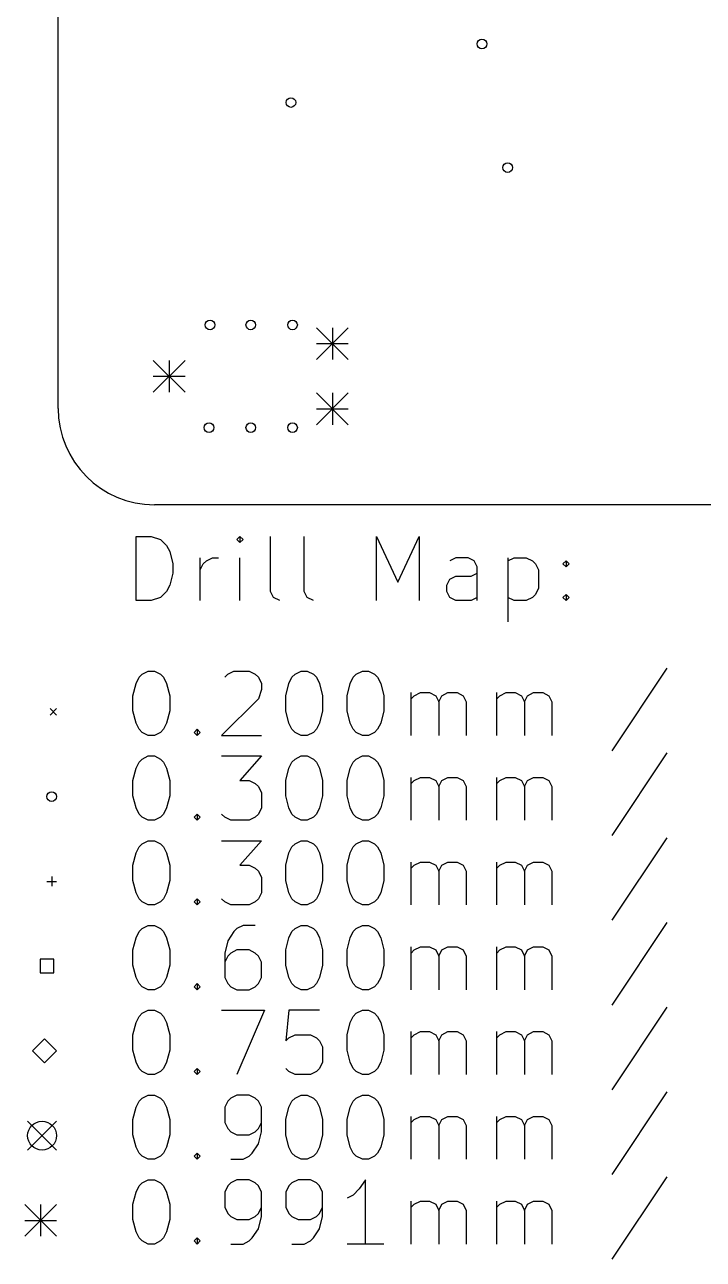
# Model space of a CAD drawing. Extents: x 105 to 191.5, y -143.8 to -66.
# Drawn here: x 104.96 to 126.09, y -143.5 to -105.05 of the extents above; entities that cross this region are included whole.
import ezdxf

# ---------------------------------------------------------------- set-up
doc = ezdxf.new("R2010")
doc.units = 0
doc.layers.add('BLACK', color=7, linetype='CONTINUOUS')

msp = doc.modelspace()

# ---------------------------------------------------------------- linework, layer by layer
at = {"layer": 'BLACK', "linetype": 'CONTINUOUS'}
for p, q in [((106, -117), (106, -69)), ((114.044, -114.488), (115.035, -115.48)), ((115.035, -114.488), (114.044, -115.48)), ((114.54, -114.488), (114.54, -115.48)), ((114.044, -114.984), (115.035, -114.984)), ((108.965, -115.504), (109.956, -116.495)), ((109.956, -115.504), (108.965, -116.495)), ((109.46, -115.504), (109.46, -116.495)), ((108.965, -116), (109.956, -116)), ((114.044, -116.52), (115.035, -117.511)), ((115.035, -116.52), (114.044, -117.511)), ((114.54, -116.52), (114.54, -117.511)), ((114.044, -117.016), (115.035, -117.016)), ((142.3, -120), (109, -120)), ((108.426, -122.985), (108.426, -120.985)), ((108.426, -120.985), (108.902, -120.985)), ((108.902, -120.985), (109.188, -121.08)), ((109.188, -121.08), (109.379, -121.27)), ((111.664, -120.985), (111.569, -121.08)), ((111.569, -121.08), (111.664, -121.175)), ((111.76, -121.08), (111.664, -120.985)), ((111.664, -120.985), (111.664, -121.175)), ((111.664, -121.175), (111.76, -121.08)), ((112.617, -122.699), (112.617, -120.985)), ((113.664, -122.699), (113.664, -120.985)), ((115.912, -122.985), (115.912, -120.985)), ((115.912, -120.985), (116.579, -122.413)), ((116.579, -122.413), (117.245, -120.985)), ((117.245, -120.985), (117.245, -122.985)), ((109.379, -121.27), (109.474, -121.461)), ((109.474, -121.461), (109.569, -121.842)), ((109.569, -121.842), (109.569, -122.128)), ((110.426, -122.985), (110.426, -121.651)), ((110.426, -122.032), (110.521, -121.842)), ((110.521, -121.842), (110.617, -121.747)), ((110.617, -121.747), (110.807, -121.651)), ((110.807, -121.651), (110.998, -121.651)), ((111.664, -122.985), (111.664, -121.651)), ((118.388, -121.651), (118.198, -121.747)), ((118.769, -121.651), (118.388, -121.651)), ((118.96, -121.747), (118.769, -121.651)), ((119.055, -121.937), (118.96, -121.747)), ((120.007, -121.651), (120.007, -123.651)), ((120.007, -121.747), (120.198, -121.651)), ((120.198, -121.651), (120.579, -121.651)), ((120.579, -121.651), (120.769, -121.747)), ((120.769, -121.747), (120.864, -121.842)), ((120.864, -121.842), (120.96, -122.032)), ((121.721, -121.842), (121.817, -121.747)), ((121.817, -121.937), (121.721, -121.842)), ((121.817, -121.747), (121.912, -121.842)), ((121.817, -121.747), (121.817, -121.937)), ((121.912, -121.842), (121.817, -121.937)), ((109.569, -122.128), (109.474, -122.509)), ((118.198, -122.318), (118.388, -122.223)), ((118.388, -122.223), (118.864, -122.223)), ((118.864, -122.223), (119.055, -122.128)), ((119.055, -122.985), (119.055, -121.937)), ((120.96, -122.032), (120.96, -122.604)), ((109.474, -122.509), (109.379, -122.699)), ((118.102, -122.509), (118.198, -122.318)), ((118.102, -122.699), (118.102, -122.509)), ((120.96, -122.604), (120.864, -122.794)), ((108.902, -122.985), (108.426, -122.985)), ((109.188, -122.89), (108.902, -122.985)), ((109.379, -122.699), (109.188, -122.89)), ((112.712, -122.89), (112.617, -122.699)), ((112.902, -122.985), (112.712, -122.89)), ((113.76, -122.89), (113.664, -122.699)), ((113.95, -122.985), (113.76, -122.89)), ((118.198, -122.89), (118.102, -122.699)), ((118.388, -122.985), (118.198, -122.89)), ((118.864, -122.985), (118.388, -122.985)), ((119.055, -122.89), (118.864, -122.985)), ((120.198, -122.985), (120.007, -122.89)), ((120.579, -122.985), (120.198, -122.985)), ((120.769, -122.89), (120.579, -122.985)), ((120.864, -122.794), (120.769, -122.89)), ((121.721, -122.89), (121.817, -122.794)), ((121.817, -122.985), (121.721, -122.89)), ((121.817, -122.794), (121.912, -122.89)), ((121.817, -122.794), (121.817, -122.985)), ((121.912, -122.89), (121.817, -122.985)), ((108.521, -125.375), (108.617, -125.28)), ((108.617, -125.28), (108.807, -125.185)), ((108.807, -125.185), (108.998, -125.185)), ((108.998, -125.185), (109.188, -125.28)), ((109.188, -125.28), (109.283, -125.375)), ((111.188, -125.375), (111.283, -125.28)), ((111.283, -125.28), (111.474, -125.185)), ((111.474, -125.185), (111.95, -125.185)), ((111.95, -125.185), (112.14, -125.28)), ((112.14, -125.28), (112.236, -125.375)), ((113.283, -125.375), (113.379, -125.28)), ((113.379, -125.28), (113.569, -125.185)), ((113.569, -125.185), (113.76, -125.185)), ((113.76, -125.185), (113.95, -125.28)), ((113.95, -125.28), (114.045, -125.375)), ((115.188, -125.375), (115.283, -125.28)), ((115.283, -125.28), (115.474, -125.185)), ((115.474, -125.185), (115.664, -125.185)), ((115.664, -125.185), (115.855, -125.28)), ((115.855, -125.28), (115.95, -125.375)), ((124.96, -125.09), (123.245, -127.661)), ((108.331, -125.947), (108.426, -125.566)), ((108.426, -125.566), (108.521, -125.375)), ((109.283, -125.375), (109.379, -125.566)), ((109.379, -125.566), (109.474, -125.947)), ((112.236, -125.375), (112.331, -125.566)), ((112.331, -125.566), (112.331, -125.756)), ((113.093, -125.947), (113.188, -125.566)), ((113.188, -125.566), (113.283, -125.375)), ((114.045, -125.375), (114.14, -125.566)), ((114.14, -125.566), (114.236, -125.947)), ((114.998, -125.947), (115.093, -125.566)), ((115.093, -125.566), (115.188, -125.375)), ((115.95, -125.375), (116.045, -125.566)), ((116.045, -125.566), (116.14, -125.947)), ((108.331, -126.423), (108.331, -125.947)), ((109.474, -125.947), (109.474, -126.423)), ((112.236, -126.042), (111.093, -127.185)), ((112.331, -125.756), (112.236, -126.042)), ((113.093, -126.423), (113.093, -125.947)), ((114.236, -125.947), (114.236, -126.423)), ((114.998, -126.423), (114.998, -125.947)), ((116.14, -125.947), (116.14, -126.423)), ((116.998, -127.185), (116.998, -125.851)), ((116.998, -126.042), (117.093, -125.947)), ((117.093, -125.947), (117.283, -125.851)), ((117.283, -125.851), (117.569, -125.851)), ((117.569, -125.851), (117.76, -125.947)), ((117.76, -125.947), (117.855, -126.137)), ((117.855, -126.137), (117.95, -125.947)), ((117.95, -125.947), (118.14, -125.851)), ((118.14, -125.851), (118.426, -125.851)), ((118.426, -125.851), (118.617, -125.947)), ((118.617, -125.947), (118.712, -126.137)), ((119.664, -127.185), (119.664, -125.851)), ((119.664, -126.042), (119.76, -125.947)), ((119.76, -125.947), (119.95, -125.851)), ((119.95, -125.851), (120.236, -125.851)), ((120.236, -125.851), (120.426, -125.947)), ((120.426, -125.947), (120.521, -126.137)), ((120.521, -126.137), (120.617, -125.947)), ((120.617, -125.947), (120.807, -125.851)), ((120.807, -125.851), (121.093, -125.851)), ((121.093, -125.851), (121.283, -125.947)), ((121.283, -125.947), (121.379, -126.137)), ((105.75, -126.35), (105.95, -126.55)), ((105.95, -126.35), (105.75, -126.55)), ((108.426, -126.804), (108.331, -126.423)), ((109.474, -126.423), (109.379, -126.804)), ((113.188, -126.804), (113.093, -126.423)), ((114.236, -126.423), (114.14, -126.804)), ((115.093, -126.804), (114.998, -126.423)), ((116.14, -126.423), (116.045, -126.804)), ((117.855, -126.137), (117.855, -127.185)), ((118.712, -126.137), (118.712, -127.185)), ((120.521, -126.137), (120.521, -127.185)), ((121.379, -126.137), (121.379, -127.185)), ((108.521, -126.994), (108.426, -126.804)), ((109.379, -126.804), (109.283, -126.994)), ((113.283, -126.994), (113.188, -126.804)), ((114.14, -126.804), (114.045, -126.994)), ((115.188, -126.994), (115.093, -126.804)), ((116.045, -126.804), (115.95, -126.994)), ((108.617, -127.09), (108.521, -126.994)), ((108.807, -127.185), (108.617, -127.09)), ((108.998, -127.185), (108.807, -127.185)), ((109.188, -127.09), (108.998, -127.185)), ((109.283, -126.994), (109.188, -127.09)), ((110.236, -127.09), (110.331, -126.994)), ((110.331, -127.185), (110.236, -127.09)), ((110.331, -126.994), (110.426, -127.09)), ((110.331, -126.994), (110.331, -127.185)), ((110.426, -127.09), (110.331, -127.185)), ((111.093, -127.185), (112.331, -127.185)), ((113.379, -127.09), (113.283, -126.994)), ((113.569, -127.185), (113.379, -127.09)), ((113.76, -127.185), (113.569, -127.185)), ((113.95, -127.09), (113.76, -127.185)), ((114.045, -126.994), (113.95, -127.09)), ((115.283, -127.09), (115.188, -126.994)), ((115.474, -127.185), (115.283, -127.09)), ((115.664, -127.185), (115.474, -127.185)), ((115.855, -127.09), (115.664, -127.185)), ((115.95, -126.994), (115.855, -127.09)), ((108.426, -128.206), (108.521, -128.015)), ((108.521, -128.015), (108.617, -127.92)), ((108.617, -127.92), (108.807, -127.825)), ((108.807, -127.825), (108.998, -127.825)), ((108.998, -127.825), (109.188, -127.92)), ((109.188, -127.92), (109.283, -128.015)), ((109.283, -128.015), (109.379, -128.206)), ((111.093, -127.825), (112.331, -127.825)), ((112.331, -127.825), (111.664, -128.587)), ((113.188, -128.206), (113.283, -128.015)), ((113.283, -128.015), (113.379, -127.92)), ((113.379, -127.92), (113.569, -127.825)), ((113.569, -127.825), (113.76, -127.825)), ((113.76, -127.825), (113.95, -127.92)), ((113.95, -127.92), (114.045, -128.015)), ((114.045, -128.015), (114.14, -128.206)), ((115.093, -128.206), (115.188, -128.015)), ((115.188, -128.015), (115.283, -127.92)), ((115.283, -127.92), (115.474, -127.825)), ((115.474, -127.825), (115.664, -127.825)), ((115.664, -127.825), (115.855, -127.92)), ((115.855, -127.92), (115.95, -128.015)), ((115.95, -128.015), (116.045, -128.206)), ((124.96, -127.73), (123.245, -130.301)), ((108.331, -128.587), (108.426, -128.206)), ((109.379, -128.206), (109.474, -128.587)), ((113.093, -128.587), (113.188, -128.206)), ((114.14, -128.206), (114.236, -128.587)), ((114.998, -128.587), (115.093, -128.206)), ((116.045, -128.206), (116.14, -128.587)), ((108.331, -129.063), (108.331, -128.587)), ((109.474, -128.587), (109.474, -129.063)), ((111.664, -128.587), (111.95, -128.587)), ((111.95, -128.587), (112.14, -128.682)), ((112.14, -128.682), (112.236, -128.777)), ((112.236, -128.777), (112.331, -128.968)), ((113.093, -129.063), (113.093, -128.587)), ((114.236, -128.587), (114.236, -129.063)), ((114.998, -129.063), (114.998, -128.587)), ((116.14, -128.587), (116.14, -129.063)), ((116.998, -129.825), (116.998, -128.491)), ((116.998, -128.682), (117.093, -128.587)), ((117.093, -128.587), (117.283, -128.491)), ((117.283, -128.491), (117.569, -128.491)), ((117.569, -128.491), (117.76, -128.587)), ((117.76, -128.587), (117.855, -128.777)), ((117.855, -128.777), (117.95, -128.587)), ((117.855, -128.777), (117.855, -129.825)), ((117.95, -128.587), (118.14, -128.491)), ((118.14, -128.491), (118.426, -128.491)), ((118.426, -128.491), (118.617, -128.587)), ((118.617, -128.587), (118.712, -128.777)), ((118.712, -128.777), (118.712, -129.825)), ((119.664, -129.825), (119.664, -128.491)), ((119.664, -128.682), (119.76, -128.587)), ((119.76, -128.587), (119.95, -128.491)), ((119.95, -128.491), (120.236, -128.491)), ((120.236, -128.491), (120.426, -128.587)), ((120.426, -128.587), (120.521, -128.777)), ((120.521, -128.777), (120.617, -128.587)), ((120.521, -128.777), (120.521, -129.825)), ((120.617, -128.587), (120.807, -128.491)), ((120.807, -128.491), (121.093, -128.491)), ((121.093, -128.491), (121.283, -128.587)), ((121.283, -128.587), (121.379, -128.777)), ((121.379, -128.777), (121.379, -129.825)), ((108.426, -129.444), (108.331, -129.063)), ((109.474, -129.063), (109.379, -129.444)), ((112.331, -128.968), (112.331, -129.444)), ((113.188, -129.444), (113.093, -129.063)), ((114.236, -129.063), (114.14, -129.444)), ((115.093, -129.444), (114.998, -129.063)), ((116.14, -129.063), (116.045, -129.444)), ((108.521, -129.634), (108.426, -129.444)), ((109.379, -129.444), (109.283, -129.634)), ((112.331, -129.444), (112.236, -129.634)), ((113.283, -129.634), (113.188, -129.444)), ((114.14, -129.444), (114.045, -129.634)), ((115.188, -129.634), (115.093, -129.444)), ((116.045, -129.444), (115.95, -129.634)), ((108.617, -129.73), (108.521, -129.634)), ((108.807, -129.825), (108.617, -129.73)), ((108.998, -129.825), (108.807, -129.825)), ((109.188, -129.73), (108.998, -129.825)), ((109.283, -129.634), (109.188, -129.73)), ((110.236, -129.73), (110.331, -129.634)), ((110.331, -129.825), (110.236, -129.73)), ((110.331, -129.634), (110.426, -129.73)), ((110.331, -129.634), (110.331, -129.825)), ((110.426, -129.73), (110.331, -129.825)), ((111.188, -129.73), (111.093, -129.634)), ((111.379, -129.825), (111.188, -129.73)), ((111.95, -129.825), (111.379, -129.825)), ((112.14, -129.73), (111.95, -129.825)), ((112.236, -129.634), (112.14, -129.73)), ((113.379, -129.73), (113.283, -129.634)), ((113.569, -129.825), (113.379, -129.73)), ((113.76, -129.825), (113.569, -129.825)), ((113.95, -129.73), (113.76, -129.825)), ((114.045, -129.634), (113.95, -129.73)), ((115.283, -129.73), (115.188, -129.634)), ((115.474, -129.825), (115.283, -129.73)), ((115.664, -129.825), (115.474, -129.825)), ((115.855, -129.73), (115.664, -129.825)), ((115.95, -129.634), (115.855, -129.73)), ((108.426, -130.846), (108.521, -130.655)), ((108.521, -130.655), (108.617, -130.56)), ((108.617, -130.56), (108.807, -130.465)), ((108.807, -130.465), (108.998, -130.465)), ((108.998, -130.465), (109.188, -130.56)), ((109.188, -130.56), (109.283, -130.655)), ((109.283, -130.655), (109.379, -130.846)), ((111.093, -130.465), (112.331, -130.465)), ((112.331, -130.465), (111.664, -131.227)), ((113.188, -130.846), (113.283, -130.655)), ((113.283, -130.655), (113.379, -130.56)), ((113.379, -130.56), (113.569, -130.465)), ((113.569, -130.465), (113.76, -130.465)), ((113.76, -130.465), (113.95, -130.56)), ((113.95, -130.56), (114.045, -130.655)), ((114.045, -130.655), (114.14, -130.846)), ((115.093, -130.846), (115.188, -130.655)), ((115.188, -130.655), (115.283, -130.56)), ((115.283, -130.56), (115.474, -130.465)), ((115.474, -130.465), (115.664, -130.465)), ((115.664, -130.465), (115.855, -130.56)), ((115.855, -130.56), (115.95, -130.655)), ((115.95, -130.655), (116.045, -130.846)), ((124.96, -130.37), (123.245, -132.941)), ((108.331, -131.227), (108.426, -130.846)), ((109.379, -130.846), (109.474, -131.227)), ((113.093, -131.227), (113.188, -130.846)), ((114.14, -130.846), (114.236, -131.227)), ((114.998, -131.227), (115.093, -130.846)), ((116.045, -130.846), (116.14, -131.227)), ((108.331, -131.703), (108.331, -131.227)), ((109.474, -131.227), (109.474, -131.703)), ((111.664, -131.227), (111.95, -131.227)), ((111.95, -131.227), (112.14, -131.322)), ((112.14, -131.322), (112.236, -131.417)), ((112.236, -131.417), (112.331, -131.608)), ((113.093, -131.703), (113.093, -131.227)), ((114.236, -131.227), (114.236, -131.703)), ((114.998, -131.703), (114.998, -131.227)), ((116.14, -131.227), (116.14, -131.703)), ((116.998, -132.465), (116.998, -131.131)), ((116.998, -131.322), (117.093, -131.227)), ((117.093, -131.227), (117.283, -131.131)), ((117.283, -131.131), (117.569, -131.131)), ((117.569, -131.131), (117.76, -131.227)), ((117.76, -131.227), (117.855, -131.417)), ((117.855, -131.417), (117.95, -131.227)), ((117.855, -131.417), (117.855, -132.465)), ((117.95, -131.227), (118.14, -131.131)), ((118.14, -131.131), (118.426, -131.131)), ((118.426, -131.131), (118.617, -131.227)), ((118.617, -131.227), (118.712, -131.417)), ((118.712, -131.417), (118.712, -132.465)), ((119.664, -132.465), (119.664, -131.131)), ((119.664, -131.322), (119.76, -131.227)), ((119.76, -131.227), (119.95, -131.131)), ((119.95, -131.131), (120.236, -131.131)), ((120.236, -131.131), (120.426, -131.227)), ((120.426, -131.227), (120.521, -131.417)), ((120.521, -131.417), (120.617, -131.227)), ((120.521, -131.417), (120.521, -132.465)), ((120.617, -131.227), (120.807, -131.131)), ((120.807, -131.131), (121.093, -131.131)), ((121.093, -131.131), (121.283, -131.227)), ((121.283, -131.227), (121.379, -131.417)), ((121.379, -131.417), (121.379, -132.465)), ((105.65, -131.73), (105.95, -131.73)), ((105.8, -131.58), (105.8, -131.88)), ((108.426, -132.084), (108.331, -131.703)), ((109.474, -131.703), (109.379, -132.084)), ((112.331, -131.608), (112.331, -132.084)), ((113.188, -132.084), (113.093, -131.703)), ((114.236, -131.703), (114.14, -132.084)), ((115.093, -132.084), (114.998, -131.703)), ((116.14, -131.703), (116.045, -132.084)), ((108.521, -132.274), (108.426, -132.084)), ((109.379, -132.084), (109.283, -132.274)), ((112.331, -132.084), (112.236, -132.274)), ((113.283, -132.274), (113.188, -132.084)), ((114.14, -132.084), (114.045, -132.274)), ((115.188, -132.274), (115.093, -132.084)), ((116.045, -132.084), (115.95, -132.274)), ((108.617, -132.37), (108.521, -132.274)), ((108.807, -132.465), (108.617, -132.37)), ((108.998, -132.465), (108.807, -132.465)), ((109.188, -132.37), (108.998, -132.465)), ((109.283, -132.274), (109.188, -132.37)), ((110.236, -132.37), (110.331, -132.274)), ((110.331, -132.465), (110.236, -132.37)), ((110.331, -132.274), (110.426, -132.37)), ((110.331, -132.274), (110.331, -132.465)), ((110.426, -132.37), (110.331, -132.465)), ((111.188, -132.37), (111.093, -132.274)), ((111.379, -132.465), (111.188, -132.37)), ((111.95, -132.465), (111.379, -132.465)), ((112.14, -132.37), (111.95, -132.465)), ((112.236, -132.274), (112.14, -132.37)), ((113.379, -132.37), (113.283, -132.274)), ((113.569, -132.465), (113.379, -132.37)), ((113.76, -132.465), (113.569, -132.465)), ((113.95, -132.37), (113.76, -132.465)), ((114.045, -132.274), (113.95, -132.37)), ((115.283, -132.37), (115.188, -132.274)), ((115.474, -132.465), (115.283, -132.37)), ((115.664, -132.465), (115.474, -132.465)), ((115.855, -132.37), (115.664, -132.465)), ((115.95, -132.274), (115.855, -132.37)), ((124.96, -133.01), (123.245, -135.581)), ((108.426, -133.486), (108.521, -133.295)), ((108.521, -133.295), (108.617, -133.2)), ((108.617, -133.2), (108.807, -133.105)), ((108.807, -133.105), (108.998, -133.105)), ((108.998, -133.105), (109.188, -133.2)), ((109.188, -133.2), (109.283, -133.295)), ((109.283, -133.295), (109.379, -133.486)), ((111.474, -133.295), (111.283, -133.581)), ((111.569, -133.2), (111.474, -133.295)), ((111.76, -133.105), (111.569, -133.2)), ((112.14, -133.105), (111.76, -133.105)), ((113.188, -133.486), (113.283, -133.295)), ((113.283, -133.295), (113.379, -133.2)), ((113.379, -133.2), (113.569, -133.105)), ((113.569, -133.105), (113.76, -133.105)), ((113.76, -133.105), (113.95, -133.2)), ((113.95, -133.2), (114.045, -133.295)), ((114.045, -133.295), (114.14, -133.486)), ((115.093, -133.486), (115.188, -133.295)), ((115.188, -133.295), (115.283, -133.2)), ((115.283, -133.2), (115.474, -133.105)), ((115.474, -133.105), (115.664, -133.105)), ((115.664, -133.105), (115.855, -133.2)), ((115.855, -133.2), (115.95, -133.295)), ((115.95, -133.295), (116.045, -133.486)), ((108.331, -133.867), (108.426, -133.486)), ((109.379, -133.486), (109.474, -133.867)), ((111.283, -133.581), (111.188, -133.962)), ((113.093, -133.867), (113.188, -133.486)), ((114.14, -133.486), (114.236, -133.867)), ((114.998, -133.867), (115.093, -133.486)), ((116.045, -133.486), (116.14, -133.867)), ((116.998, -135.105), (116.998, -133.771)), ((117.093, -133.867), (117.283, -133.771)), ((117.283, -133.771), (117.569, -133.771)), ((117.569, -133.771), (117.76, -133.867)), ((117.95, -133.867), (118.14, -133.771)), ((118.14, -133.771), (118.426, -133.771)), ((118.426, -133.771), (118.617, -133.867)), ((119.664, -135.105), (119.664, -133.771)), ((119.76, -133.867), (119.95, -133.771)), ((119.95, -133.771), (120.236, -133.771)), ((120.236, -133.771), (120.426, -133.867)), ((120.617, -133.867), (120.807, -133.771)), ((120.807, -133.771), (121.093, -133.771)), ((121.093, -133.771), (121.283, -133.867)), ((105.862, -134.158), (105.438, -134.158)), ((105.438, -134.158), (105.438, -134.582)), ((105.862, -134.582), (105.862, -134.158)), ((108.331, -134.343), (108.331, -133.867)), ((109.474, -133.867), (109.474, -134.343)), ((111.188, -133.962), (111.188, -134.724)), ((111.283, -134.057), (111.188, -134.248)), ((111.379, -133.962), (111.283, -134.057)), ((111.569, -133.867), (111.379, -133.962)), ((111.95, -133.867), (111.569, -133.867)), ((112.14, -133.962), (111.95, -133.867)), ((112.236, -134.057), (112.14, -133.962)), ((112.331, -134.248), (112.236, -134.057)), ((113.093, -134.343), (113.093, -133.867)), ((114.236, -133.867), (114.236, -134.343)), ((114.998, -134.343), (114.998, -133.867)), ((116.14, -133.867), (116.14, -134.343)), ((116.998, -133.962), (117.093, -133.867)), ((117.76, -133.867), (117.855, -134.057)), ((117.855, -134.057), (117.95, -133.867)), ((117.855, -134.057), (117.855, -135.105)), ((118.617, -133.867), (118.712, -134.057)), ((118.712, -134.057), (118.712, -135.105)), ((119.664, -133.962), (119.76, -133.867)), ((120.426, -133.867), (120.521, -134.057)), ((120.521, -134.057), (120.617, -133.867)), ((120.521, -134.057), (120.521, -135.105)), ((121.283, -133.867), (121.379, -134.057)), ((121.379, -134.057), (121.379, -135.105)), ((108.426, -134.724), (108.331, -134.343)), ((109.474, -134.343), (109.379, -134.724)), ((112.331, -134.724), (112.331, -134.248)), ((113.188, -134.724), (113.093, -134.343)), ((114.236, -134.343), (114.14, -134.724)), ((115.093, -134.724), (114.998, -134.343)), ((116.14, -134.343), (116.045, -134.724)), ((105.438, -134.582), (105.862, -134.582)), ((108.521, -134.914), (108.426, -134.724)), ((108.617, -135.01), (108.521, -134.914)), ((109.283, -134.914), (109.188, -135.01)), ((109.379, -134.724), (109.283, -134.914)), ((110.236, -135.01), (110.331, -134.914)), ((110.331, -134.914), (110.426, -135.01)), ((110.331, -134.914), (110.331, -135.105)), ((111.188, -134.724), (111.283, -134.914)), ((111.283, -134.914), (111.379, -135.01)), ((112.14, -135.01), (112.236, -134.914)), ((112.236, -134.914), (112.331, -134.724)), ((113.283, -134.914), (113.188, -134.724)), ((113.379, -135.01), (113.283, -134.914)), ((114.045, -134.914), (113.95, -135.01)), ((114.14, -134.724), (114.045, -134.914)), ((115.188, -134.914), (115.093, -134.724)), ((115.283, -135.01), (115.188, -134.914)), ((115.95, -134.914), (115.855, -135.01)), ((116.045, -134.724), (115.95, -134.914)), ((108.807, -135.105), (108.617, -135.01)), ((108.998, -135.105), (108.807, -135.105)), ((109.188, -135.01), (108.998, -135.105)), ((110.331, -135.105), (110.236, -135.01)), ((110.426, -135.01), (110.331, -135.105)), ((111.379, -135.01), (111.569, -135.105)), ((111.569, -135.105), (111.95, -135.105)), ((111.95, -135.105), (112.14, -135.01)), ((113.569, -135.105), (113.379, -135.01)), ((113.76, -135.105), (113.569, -135.105)), ((113.95, -135.01), (113.76, -135.105)), ((115.474, -135.105), (115.283, -135.01)), ((115.664, -135.105), (115.474, -135.105)), ((115.855, -135.01), (115.664, -135.105)), ((124.96, -135.65), (123.245, -138.221)), ((108.426, -136.126), (108.521, -135.935)), ((108.521, -135.935), (108.617, -135.84)), ((108.617, -135.84), (108.807, -135.745)), ((108.807, -135.745), (108.998, -135.745)), ((108.998, -135.745), (109.188, -135.84)), ((109.188, -135.84), (109.283, -135.935)), ((109.283, -135.935), (109.379, -136.126)), ((111.093, -135.745), (112.426, -135.745)), ((112.426, -135.745), (111.569, -137.745)), ((113.188, -135.745), (113.093, -136.697)), ((114.14, -135.745), (113.188, -135.745)), ((115.093, -136.126), (115.188, -135.935)), ((115.188, -135.935), (115.283, -135.84)), ((115.283, -135.84), (115.474, -135.745)), ((115.474, -135.745), (115.664, -135.745)), ((115.664, -135.745), (115.855, -135.84)), ((115.855, -135.84), (115.95, -135.935)), ((115.95, -135.935), (116.045, -136.126)), ((108.331, -136.507), (108.426, -136.126)), ((109.379, -136.126), (109.474, -136.507)), ((114.998, -136.507), (115.093, -136.126)), ((116.045, -136.126), (116.14, -136.507)), ((116.998, -137.745), (116.998, -136.411)), ((117.093, -136.507), (117.283, -136.411)), ((117.283, -136.411), (117.569, -136.411)), ((117.569, -136.411), (117.76, -136.507)), ((117.95, -136.507), (118.14, -136.411)), ((118.14, -136.411), (118.426, -136.411)), ((118.426, -136.411), (118.617, -136.507)), ((119.664, -137.745), (119.664, -136.411)), ((119.76, -136.507), (119.95, -136.411)), ((119.95, -136.411), (120.236, -136.411)), ((120.236, -136.411), (120.426, -136.507)), ((120.617, -136.507), (120.807, -136.411)), ((120.807, -136.411), (121.093, -136.411)), ((121.093, -136.411), (121.283, -136.507)), ((105.575, -136.635), (105.2, -137.01)), ((105.95, -137.01), (105.575, -136.635)), ((108.331, -136.983), (108.331, -136.507)), ((109.474, -136.507), (109.474, -136.983)), ((113.093, -136.697), (113.188, -136.602)), ((113.188, -136.602), (113.379, -136.507)), ((113.379, -136.507), (113.855, -136.507)), ((113.855, -136.507), (114.045, -136.602)), ((114.045, -136.602), (114.14, -136.697)), ((114.14, -136.697), (114.236, -136.888)), ((114.998, -136.983), (114.998, -136.507)), ((116.14, -136.507), (116.14, -136.983)), ((116.998, -136.602), (117.093, -136.507)), ((117.76, -136.507), (117.855, -136.697)), ((117.855, -136.697), (117.95, -136.507)), ((117.855, -136.697), (117.855, -137.745)), ((118.617, -136.507), (118.712, -136.697)), ((118.712, -136.697), (118.712, -137.745)), ((119.664, -136.602), (119.76, -136.507)), ((120.426, -136.507), (120.521, -136.697)), ((120.521, -136.697), (120.617, -136.507)), ((120.521, -136.697), (120.521, -137.745)), ((121.283, -136.507), (121.379, -136.697)), ((121.379, -136.697), (121.379, -137.745)), ((105.2, -137.01), (105.575, -137.385)), ((105.575, -137.385), (105.95, -137.01)), ((108.426, -137.364), (108.331, -136.983)), ((109.474, -136.983), (109.379, -137.364)), ((114.236, -136.888), (114.236, -137.364)), ((115.093, -137.364), (114.998, -136.983)), ((116.14, -136.983), (116.045, -137.364)), ((108.521, -137.554), (108.426, -137.364)), ((108.617, -137.65), (108.521, -137.554)), ((108.807, -137.745), (108.617, -137.65)), ((109.188, -137.65), (108.998, -137.745)), ((109.283, -137.554), (109.188, -137.65)), ((109.379, -137.364), (109.283, -137.554)), ((110.236, -137.65), (110.331, -137.554)), ((110.331, -137.745), (110.236, -137.65)), ((110.331, -137.554), (110.426, -137.65)), ((110.331, -137.554), (110.331, -137.745)), ((110.426, -137.65), (110.331, -137.745)), ((113.188, -137.65), (113.093, -137.554)), ((113.379, -137.745), (113.188, -137.65)), ((114.045, -137.65), (113.855, -137.745)), ((114.14, -137.554), (114.045, -137.65)), ((114.236, -137.364), (114.14, -137.554)), ((115.188, -137.554), (115.093, -137.364)), ((115.283, -137.65), (115.188, -137.554)), ((115.474, -137.745), (115.283, -137.65)), ((115.855, -137.65), (115.664, -137.745)), ((115.95, -137.554), (115.855, -137.65)), ((116.045, -137.364), (115.95, -137.554)), ((108.998, -137.745), (108.807, -137.745)), ((113.855, -137.745), (113.379, -137.745)), ((115.664, -137.745), (115.474, -137.745)), ((108.617, -138.48), (108.807, -138.385)), ((108.807, -138.385), (108.998, -138.385)), ((108.998, -138.385), (109.188, -138.48)), ((111.569, -138.385), (111.379, -138.48)), ((111.95, -138.385), (111.569, -138.385)), ((112.14, -138.48), (111.95, -138.385)), ((113.379, -138.48), (113.569, -138.385)), ((113.569, -138.385), (113.76, -138.385)), ((113.76, -138.385), (113.95, -138.48)), ((115.283, -138.48), (115.474, -138.385)), ((115.474, -138.385), (115.664, -138.385)), ((115.664, -138.385), (115.855, -138.48)), ((124.96, -138.29), (123.245, -140.861)), ((108.331, -139.147), (108.426, -138.766)), ((108.426, -138.766), (108.521, -138.575)), ((108.521, -138.575), (108.617, -138.48)), ((109.188, -138.48), (109.283, -138.575)), ((109.283, -138.575), (109.379, -138.766)), ((109.379, -138.766), (109.474, -139.147)), ((111.283, -138.575), (111.188, -138.766)), ((111.188, -138.766), (111.188, -139.242)), ((111.379, -138.48), (111.283, -138.575)), ((112.236, -138.575), (112.14, -138.48)), ((112.331, -138.766), (112.236, -138.575)), ((112.331, -139.528), (112.331, -138.766)), ((113.093, -139.147), (113.188, -138.766)), ((113.188, -138.766), (113.283, -138.575)), ((113.283, -138.575), (113.379, -138.48)), ((113.95, -138.48), (114.045, -138.575)), ((114.045, -138.575), (114.14, -138.766)), ((114.14, -138.766), (114.236, -139.147)), ((114.998, -139.147), (115.093, -138.766)), ((115.093, -138.766), (115.188, -138.575)), ((115.188, -138.575), (115.283, -138.48)), ((115.855, -138.48), (115.95, -138.575)), ((115.95, -138.575), (116.045, -138.766)), ((116.045, -138.766), (116.14, -139.147)), ((108.331, -139.623), (108.331, -139.147)), ((109.474, -139.147), (109.474, -139.623)), ((113.093, -139.623), (113.093, -139.147)), ((114.236, -139.147), (114.236, -139.623)), ((114.998, -139.623), (114.998, -139.147)), ((116.14, -139.147), (116.14, -139.623)), ((116.998, -140.385), (116.998, -139.051)), ((116.998, -139.242), (117.093, -139.147)), ((117.093, -139.147), (117.283, -139.051)), ((117.283, -139.051), (117.569, -139.051)), ((117.569, -139.051), (117.76, -139.147)), ((117.76, -139.147), (117.855, -139.337)), ((117.855, -139.337), (117.95, -139.147)), ((117.95, -139.147), (118.14, -139.051)), ((118.14, -139.051), (118.426, -139.051)), ((118.426, -139.051), (118.617, -139.147)), ((118.617, -139.147), (118.712, -139.337)), ((119.664, -140.385), (119.664, -139.051)), ((119.664, -139.242), (119.76, -139.147)), ((119.76, -139.147), (119.95, -139.051)), ((119.95, -139.051), (120.236, -139.051)), ((120.236, -139.051), (120.426, -139.147)), ((120.426, -139.147), (120.521, -139.337)), ((120.521, -139.337), (120.617, -139.147)), ((120.617, -139.147), (120.807, -139.051)), ((120.807, -139.051), (121.093, -139.051)), ((121.093, -139.051), (121.283, -139.147)), ((121.283, -139.147), (121.379, -139.337)), ((105.05, -139.2), (105.95, -140.1)), ((105.95, -139.2), (105.05, -140.1)), ((111.188, -139.242), (111.283, -139.432)), ((111.283, -139.432), (111.379, -139.528)), ((111.379, -139.528), (111.569, -139.623)), ((111.95, -139.623), (112.14, -139.528)), ((112.14, -139.528), (112.236, -139.432)), ((112.236, -139.432), (112.331, -139.242)), ((112.236, -139.909), (112.331, -139.528)), ((117.855, -139.337), (117.855, -140.385)), ((118.712, -139.337), (118.712, -140.385)), ((120.521, -139.337), (120.521, -140.385)), ((121.379, -139.337), (121.379, -140.385)), ((108.426, -140.004), (108.331, -139.623)), ((109.474, -139.623), (109.379, -140.004)), ((111.569, -139.623), (111.95, -139.623)), ((112.045, -140.194), (112.236, -139.909)), ((113.188, -140.004), (113.093, -139.623)), ((114.236, -139.623), (114.14, -140.004)), ((115.093, -140.004), (114.998, -139.623)), ((116.14, -139.623), (116.045, -140.004)), ((108.521, -140.194), (108.426, -140.004)), ((108.617, -140.29), (108.521, -140.194)), ((108.807, -140.385), (108.617, -140.29)), ((109.188, -140.29), (108.998, -140.385)), ((109.283, -140.194), (109.188, -140.29)), ((109.379, -140.004), (109.283, -140.194)), ((110.236, -140.29), (110.331, -140.194)), ((110.331, -140.385), (110.236, -140.29)), ((110.331, -140.194), (110.426, -140.29)), ((110.331, -140.194), (110.331, -140.385)), ((110.426, -140.29), (110.331, -140.385)), ((111.76, -140.385), (111.95, -140.29)), ((111.95, -140.29), (112.045, -140.194)), ((113.283, -140.194), (113.188, -140.004)), ((113.379, -140.29), (113.283, -140.194)), ((113.569, -140.385), (113.379, -140.29)), ((113.95, -140.29), (113.76, -140.385)), ((114.045, -140.194), (113.95, -140.29)), ((114.14, -140.004), (114.045, -140.194)), ((115.188, -140.194), (115.093, -140.004)), ((115.283, -140.29), (115.188, -140.194)), ((115.474, -140.385), (115.283, -140.29)), ((115.855, -140.29), (115.664, -140.385)), ((115.95, -140.194), (115.855, -140.29)), ((116.045, -140.004), (115.95, -140.194)), ((108.998, -140.385), (108.807, -140.385)), ((111.379, -140.385), (111.76, -140.385)), ((113.76, -140.385), (113.569, -140.385)), ((115.664, -140.385), (115.474, -140.385)), ((108.617, -141.12), (108.807, -141.025)), ((108.807, -141.025), (108.998, -141.025)), ((108.998, -141.025), (109.188, -141.12)), ((111.569, -141.025), (111.379, -141.12)), ((111.95, -141.025), (111.569, -141.025)), ((112.14, -141.12), (111.95, -141.025)), ((113.474, -141.025), (113.283, -141.12)), ((113.855, -141.025), (113.474, -141.025)), ((114.045, -141.12), (113.855, -141.025)), ((115.569, -141.025), (115.379, -141.31)), ((115.569, -143.025), (115.569, -141.025)), ((124.96, -140.93), (123.245, -143.501)), ((108.331, -141.787), (108.426, -141.406)), ((108.426, -141.406), (108.521, -141.215)), ((108.521, -141.215), (108.617, -141.12)), ((109.188, -141.12), (109.283, -141.215)), ((109.283, -141.215), (109.379, -141.406)), ((109.379, -141.406), (109.474, -141.787)), ((111.283, -141.215), (111.188, -141.406)), ((111.188, -141.406), (111.188, -141.882)), ((111.379, -141.12), (111.283, -141.215)), ((112.236, -141.215), (112.14, -141.12)), ((112.331, -141.406), (112.236, -141.215)), ((112.331, -142.168), (112.331, -141.406)), ((113.188, -141.215), (113.093, -141.406)), ((113.093, -141.406), (113.093, -141.882)), ((113.283, -141.12), (113.188, -141.215)), ((114.14, -141.215), (114.045, -141.12)), ((114.236, -141.406), (114.14, -141.215)), ((114.236, -142.168), (114.236, -141.406)), ((115.379, -141.31), (115.188, -141.501)), ((104.959, -141.794), (105.95, -142.785)), ((105.95, -141.794), (104.959, -142.785)), ((105.454, -141.794), (105.454, -142.785)), ((108.331, -142.263), (108.331, -141.787)), ((109.474, -141.787), (109.474, -142.263)), ((111.188, -141.882), (111.283, -142.072)), ((112.236, -142.072), (112.331, -141.882)), ((113.093, -141.882), (113.188, -142.072)), ((114.14, -142.072), (114.236, -141.882)), ((115.188, -141.501), (114.998, -141.596)), ((116.998, -143.025), (116.998, -141.691)), ((116.998, -141.882), (117.093, -141.787)), ((117.093, -141.787), (117.283, -141.691)), ((117.283, -141.691), (117.569, -141.691)), ((117.569, -141.691), (117.76, -141.787)), ((117.76, -141.787), (117.855, -141.977)), ((117.855, -141.977), (117.95, -141.787)), ((117.95, -141.787), (118.14, -141.691)), ((118.14, -141.691), (118.426, -141.691)), ((118.426, -141.691), (118.617, -141.787)), ((118.617, -141.787), (118.712, -141.977)), ((119.664, -143.025), (119.664, -141.691)), ((119.664, -141.882), (119.76, -141.787)), ((119.76, -141.787), (119.95, -141.691)), ((119.95, -141.691), (120.236, -141.691)), ((120.236, -141.691), (120.426, -141.787)), ((120.426, -141.787), (120.521, -141.977)), ((120.521, -141.977), (120.617, -141.787)), ((120.617, -141.787), (120.807, -141.691)), ((120.807, -141.691), (121.093, -141.691)), ((121.093, -141.691), (121.283, -141.787)), ((121.283, -141.787), (121.379, -141.977)), ((108.426, -142.644), (108.331, -142.263)), ((109.474, -142.263), (109.379, -142.644)), ((111.283, -142.072), (111.379, -142.168)), ((111.379, -142.168), (111.569, -142.263)), ((111.569, -142.263), (111.95, -142.263)), ((111.95, -142.263), (112.14, -142.168)), ((112.14, -142.168), (112.236, -142.072)), ((112.236, -142.549), (112.331, -142.168)), ((113.188, -142.072), (113.283, -142.168)), ((113.283, -142.168), (113.474, -142.263)), ((113.474, -142.263), (113.855, -142.263)), ((113.855, -142.263), (114.045, -142.168)), ((114.045, -142.168), (114.14, -142.072)), ((114.14, -142.549), (114.236, -142.168)), ((117.855, -141.977), (117.855, -143.025)), ((118.712, -141.977), (118.712, -143.025)), ((120.521, -141.977), (120.521, -143.025)), ((121.379, -141.977), (121.379, -143.025)), ((104.959, -142.29), (105.95, -142.29)), ((108.521, -142.834), (108.426, -142.644)), ((109.379, -142.644), (109.283, -142.834)), ((112.045, -142.834), (112.236, -142.549)), ((113.95, -142.834), (114.14, -142.549)), ((108.617, -142.93), (108.521, -142.834)), ((108.807, -143.025), (108.617, -142.93)), ((108.998, -143.025), (108.807, -143.025)), ((109.188, -142.93), (108.998, -143.025)), ((109.283, -142.834), (109.188, -142.93)), ((110.236, -142.93), (110.331, -142.834)), ((110.331, -143.025), (110.236, -142.93)), ((110.331, -142.834), (110.426, -142.93)), ((110.331, -142.834), (110.331, -143.025)), ((110.426, -142.93), (110.331, -143.025)), ((111.379, -143.025), (111.76, -143.025)), ((111.76, -143.025), (111.95, -142.93)), ((111.95, -142.93), (112.045, -142.834)), ((113.283, -143.025), (113.664, -143.025)), ((113.664, -143.025), (113.855, -142.93)), ((113.855, -142.93), (113.95, -142.834)), ((116.14, -143.025), (114.998, -143.025))]:
    msp.add_line(p, q, dxfattribs=at)
at = {"layer": 'BLACK'}
for centre, radius in [((119.2, -105.65), 0.15), ((113.25, -107.474), 0.15), ((120, -109.5), 0.15), ((110.73, -114.4), 0.15), ((112, -114.4), 0.15), ((113.3, -114.4), 0.15), ((110.7, -117.6), 0.15), ((112, -117.6), 0.15), ((113.3, -117.6), 0.15), ((105.8, -129.09), 0.15), ((105.5, -139.65), 0.45)]:
    msp.add_circle(centre, radius, dxfattribs=at)
msp.add_arc((109, -117), 3, -180, -90, dxfattribs=at)

doc.saveas('drawing.dxf')
